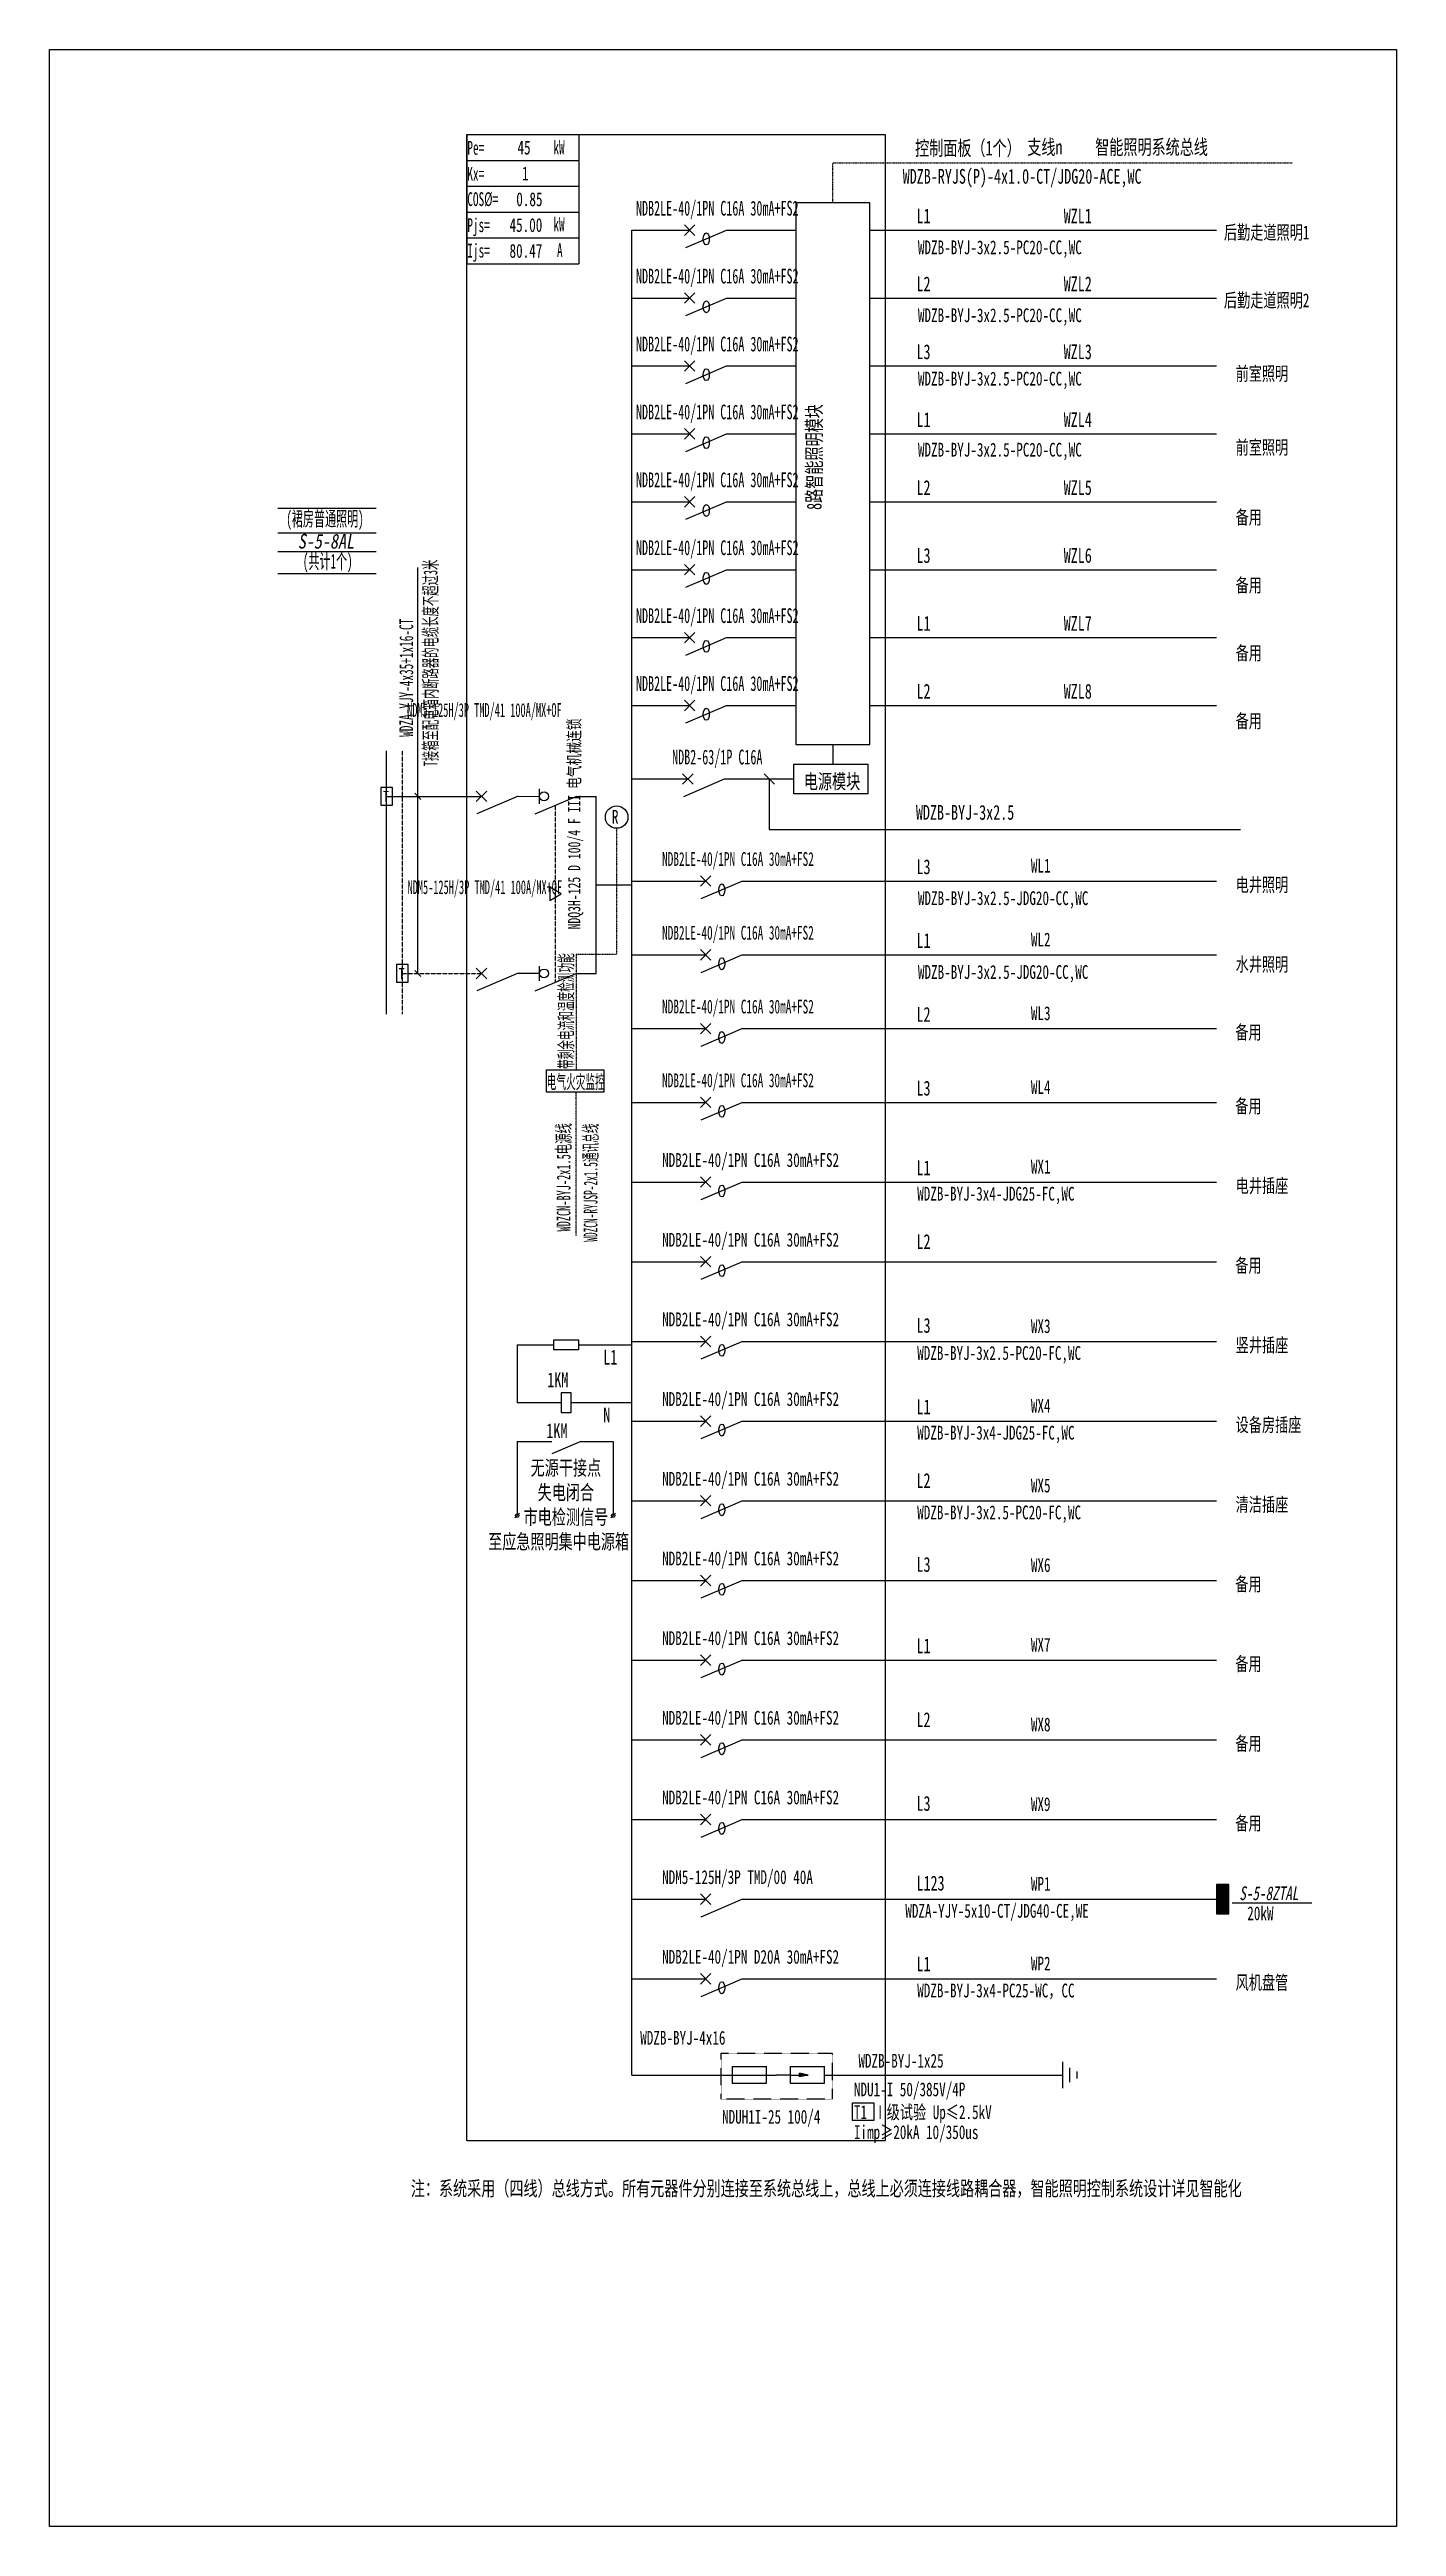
# Model space of a CAD drawing. Extents: x 241218 to 242714, y 287778 to 290529.
import ezdxf
from ezdxf.enums import TextEntityAlignment as Align

# ---------------------------------------------------------------- set-up
doc = ezdxf.new("R2010")
doc.units = 0
doc.header["$MEASUREMENT"] = 0
for name, pattern in [('DASH', [0.35, 0.25, -0.1]), ('DASHDOT', [1, 0.5, -0.25, 0, -0.25]), ('DASHDOT2', [0.5, 0.25, -0.125, 0, -0.125]), ('DASHDOTX2', [2, 1, -0.5, 0, -0.5]), ('DASHED', [0.75, 0.5, -0.25]), ('DASHED2', [0.375, 0.25, -0.125])]:
    doc.linetypes.add(name, pattern=pattern)
for name, color, linetype in [('D_E_Eqpm(强电设备)', 100, 'Continuous'), ('D_E_Eqpm（强电设备）', 100, 'Continuous'), ('D_E_Text(强电文字)', 51, 'Continuous'), ('D_E_Text（强电文字）', 51, 'Continuous'), ('D_E_Tray（强电普通桥架）', 51, 'Continuous'), ('D_E_Wire(强电线缆)', 10, 'Continuous'), ('D_E_WireEm（强电应急照明线缆）', 10, 'DASHED'), ('D_E_Wire（强电线缆）', 10, 'Continuous'), ('D_El_Eqpm（弱电设备）', 100, 'Continuous'), ('D_El_Text（弱电文字）', 51, 'Continuous'), ('DQ-漏电火灾', 80, 'Continuous'), ('DQ_Eqpm', 100, 'Continuous'), ('E_E_Eqpm（强电设备）', 100, 'Continuous'), ('E_E_Wire（强电线缆）', 10, 'Continuous'), ('FL04GGFW_E72-配电箱系统图-塔楼部分$0$D_E_Text（强电文字）', 51, 'Continuous'), ('FL09U293_E72-地下室配电箱系统图$0$D_E_Eqpm（强电设备）', 100, 'Continuous'), ('系统图', 220, 'Continuous')]:
    doc.layers.add(name, color=color, linetype=linetype)
doc.styles.add('FL04GGFW_E72-配电箱系统图-塔楼部分$0$电气', font='', dxfattribs={"width": 0.7})
doc.styles.add('电气', font='', dxfattribs={"width": 0.7})
doc.styles.add('电气箱', font='simhei.ttf', dxfattribs={"width": 0.8, "oblique": 10})
doc.styles.get('FL04GGFW_E72-配电箱系统图-塔楼部分$0$电气').set_extended_font_data('SimSun')
doc.styles.get('电气').set_extended_font_data('SimSun')

msp = doc.modelspace()

# ---------------------------------------------------------------- hatches: boundary and pattern name
at = {"layer": 'D_E_Eqpm（强电设备）'}
msp.add_hatch(color=51, dxfattribs=at).paths.add_polyline_path([(242514.6, 288491.5), (242528.3, 288491.5), (242528.3, 288458.7), (242514.6, 288458.7)])

# ---------------------------------------------------------------- linework, layer by layer
at = {"linetype": 'DASHED'}
for p, q in [((241681.7, 290434.5), (242146.6, 290434.5)), ((241681.7, 288206.8), (241681.7, 290434.5)), ((242146.6, 290434.5), (242146.6, 288206.8)), ((242146.6, 288206.8), (241681.7, 288206.8))]:
    msp.add_line(p, q, dxfattribs=at)
for p, q in [((241471.5, 290019.8), (241580.8, 290019.8)), ((241471.5, 289992.2), (241580.8, 289992.2)), ((241471.5, 289971.7), (241580.8, 289971.7)), ((241471.5, 289947), (241580.8, 289947))]:
    msp.add_line(p, q)
at = {"linetype": 'DASHED2'}
for p, q in [((241964.3, 288303.9, 0), (242087.7, 288303.9, 0)), ((241964.3, 288253.1, 0), (241964.3, 288303.9, 0)), ((242087.7, 288303.9, 0), (242087.7, 288253.1, 0)), ((242087.7, 288253.1, 0), (241964.3, 288253.1, 0))]:
    msp.add_line(p, q, dxfattribs=at)
at = {"layer": 'D_E_Eqpm(强电设备)'}
for p, q in [((241692.1, 289693.9), (241703.7, 289705.5)), ((241703.7, 289693.9), (241692.1, 289705.5)), ((241692.1, 289497.2), (241703.7, 289508.8)), ((241703.7, 289497.2), (241692.1, 289508.8)), ((241976.4, 288289.1, 0), (242014.8, 288289.1, 0)), ((241976.4, 288289.1, 0), (241976.4, 288270.6, 0)), ((242014.7, 288270.6, 0), (242014.7, 288289.1, 0)), ((242040.9, 288289.1, 0), (242079.3, 288289.1, 0)), ((242040.9, 288289.1, 0), (242040.9, 288270.6, 0)), ((242060.8, 288279.8, 0), (242051.2, 288281.8, 0)), ((242051.2, 288277.9, 0), (242051.2, 288281.8, 0)), ((242079.2, 288270.6, 0), (242079.2, 288289.1, 0)), ((241976.4, 288270.6, 0), (242014.7, 288270.6, 0)), ((242040.9, 288279.8, 0), (242025.4, 288279.8, 0)), ((242040.9, 288279.8, 0), (242060.8, 288279.8, 0)), ((242040.9, 288270.6, 0), (242079.2, 288270.6, 0)), ((242060.8, 288279.8, 0), (242051.2, 288277.9, 0))]:
    msp.add_line(p, q, dxfattribs=at)
msp.add_solid([(242051.2, 288277.9, 0), (242060.8, 288279.8, 0), (242051.2, 288281.8, 0)], dxfattribs=at)
at = {"layer": 'D_E_Eqpm（强电设备）'}
for p, q in [((242129.2, 290358.9), (242047.3, 290358.9)), ((242047.3, 290358.9), (242047.3, 289757.2)), ((242129.2, 289757.2), (242129.2, 290358.9)), ((242047.3, 289757.2), (242129.2, 289757.2)), ((242045.1, 289735.4), (242127.1, 289735.4)), ((242045.1, 289702.6), (242045.1, 289735.4)), ((242127.1, 289735.4), (242127.1, 289702.6)), ((241803.4, 289699.7), (241757.2, 289679.8)), ((241762.5, 289691.5), (241762.5, 289707.9)), ((242127.1, 289702.6), (242045.1, 289702.6)), ((241941.3, 289599.9), (241952.9, 289611.5)), ((241952.9, 289599.9), (241941.3, 289611.5)), ((241988, 289605.7), (241941.8, 289585.8)), ((241786.6, 289591.4), (241774, 289598.7)), ((241774, 289598.7), (241774, 289584.1)), ((241774, 289584.1), (241786.6, 289591.4)), ((241941.3, 289517.9), (241952.9, 289529.5)), ((241952.9, 289517.9), (241941.3, 289529.5)), ((241988, 289523.7), (241941.8, 289503.9)), ((241803.4, 289503), (241757.2, 289483.2)), ((241762.5, 289494.8), (241762.5, 289511.2)), ((241941.3, 289436), (241952.9, 289447.6)), ((241952.9, 289436), (241941.3, 289447.6)), ((241988, 289441.8), (241941.8, 289422)), ((241941.3, 289354.1), (241952.9, 289365.6)), ((241952.9, 289354.1), (241941.3, 289365.6)), ((241988, 289359.8), (241941.8, 289340)), ((241941.3, 289265.6), (241952.9, 289277.2)), ((241952.9, 289265.6), (241941.3, 289277.2)), ((241988, 289271.4), (241941.8, 289251.5)), ((241941.3, 289177.1), (241952.9, 289188.7)), ((241952.9, 289177.1), (241941.3, 289188.7)), ((241988, 289182.9), (241941.8, 289163.1)), ((241778.4, 289096.2), (241805.7, 289096.2)), ((241778.4, 289085.2), (241778.4, 289096.2)), ((241805.7, 289085.2), (241778.4, 289085.2)), ((241805.7, 289096.2), (241805.7, 289085.2)), ((241941.3, 289088.6), (241952.9, 289100.2)), ((241952.9, 289088.6), (241941.3, 289100.2)), ((241988, 289094.4), (241941.8, 289074.6)), ((241797.5, 289037.3), (241786.6, 289037.3)), ((241786.6, 289037.3), (241786.6, 289015.5)), ((241797.5, 289015.5), (241797.5, 289037.3)), ((241786.6, 289015.5), (241797.5, 289015.5)), ((241941.3, 289000.1), (241952.9, 289011.7)), ((241952.9, 289000.1), (241941.3, 289011.7)), ((241988, 289005.9), (241941.8, 288986.1)), ((241808.2, 288983.4), (241775.9, 288969.5)), ((241941.3, 288911.7, 0), (241952.9, 288923.3, 0)), ((241952.9, 288911.7, 0), (241941.3, 288923.3, 0)), ((241988, 288917.5, 0), (241941.8, 288897.6, 0)), ((241734.9, 288898.4), (241740.2, 288903.6)), ((241841.7, 288898.4), (241846.9, 288903.6)), ((241941.3, 288823.2, 0), (241952.9, 288834.8, 0)), ((241952.9, 288823.2, 0), (241941.3, 288834.8, 0)), ((241988, 288829, 0), (241941.8, 288809.2, 0)), ((241941.3, 288734.7, 0), (241952.9, 288746.3, 0)), ((241952.9, 288734.7, 0), (241941.3, 288746.3, 0)), ((241988, 288740.5, 0), (241941.8, 288720.7, 0)), ((241941.3, 288646.2, 0), (241952.9, 288657.8, 0)), ((241952.9, 288646.2, 0), (241941.3, 288657.8, 0)), ((241988, 288652, 0), (241941.8, 288632.2, 0)), ((241941.3, 288557.8, 0), (241952.9, 288569.3, 0)), ((241952.9, 288557.8, 0), (241941.3, 288569.3, 0)), ((241988, 288563.5, 0), (241941.8, 288543.7, 0)), ((241941.3, 288469.3, 0), (241952.9, 288480.9, 0)), ((241952.9, 288469.3, 0), (241941.3, 288480.9, 0)), ((241988, 288475.1, 0), (241941.8, 288455.2, 0)), ((241941.3, 288380.8, 0), (241952.9, 288392.4, 0)), ((241952.9, 288380.8, 0), (241941.3, 288392.4, 0)), ((241988, 288386.6, 0), (241941.8, 288366.8, 0))]:
    msp.add_line(p, q, dxfattribs=at)
at = {"layer": 'D_E_Eqpm（强电设备）', "linetype": 'DASH'}
msp.add_line((241780.3, 289493.1), (241780.3, 289689.8), dxfattribs=at)
at = {"layer": 'D_E_Eqpm（强电设备）', "elevation": 0}
msp.add_lwpolyline([(242528.3, 288458.7), (242528.3, 288491.5), (242514.6, 288491.5), (242514.6, 288458.7)], close=True, dxfattribs=at)
at = {"layer": 'D_E_Eqpm（强电设备）'}
for centre, radius in [((241767.4, 289699.7), 4.98), ((241767.4, 289503), 4.98), ((241737.5, 288901), 1.96), ((241844.3, 288901), 1.96)]:
    msp.add_circle(centre, radius, dxfattribs=at)
for centre in [(241947.7, 290318.7), (241947.7, 290243.3), (241947.7, 290167.9), (241947.7, 290092.5), (241947.7, 290017.1), (241947.7, 289941.7), (241947.7, 289866.3), (241947.7, 289790.9), (241964.9, 289595.8), (241964.9, 289513.8), (241964.9, 289431.9), (241964.9, 289349.9), (241964.9, 289261.5), (241964.9, 289173), (241964.9, 289084.5), (241964.9, 288996), (241964.9, 288907.5, 0), (241964.9, 288819.1, 0), (241964.9, 288730.6, 0), (241964.9, 288642.1, 0), (241964.9, 288553.6, 0), (241964.9, 288376.7, 0)]:
    msp.add_ellipse(centre, major_axis=(0, 6.6), ratio=0.500475, dxfattribs=at)
at = {"layer": 'D_E_Text(强电文字)', "color": 51}
for p, q in [((241627.2, 289503), (241627.2, 289953.7)), ((241623.8, 289703.1), (241630.6, 289696.3)), ((241623.8, 289506.4), (241630.6, 289499.6))]:
    msp.add_line(p, q, dxfattribs=at)
at = {"layer": 'D_E_Text（强电文字）'}
for p, q in [((241681.7, 290434.5), (241806, 290434.5)), ((241681.7, 290434.5), (241681.7, 290291.1)), ((241806, 290434.5), (241806, 290291.1)), ((241681.7, 290405.8), (241806, 290405.8)), ((241681.7, 290377.1), (241806, 290377.1)), ((241681.7, 290348.5), (241806, 290348.5)), ((241681.7, 290319.8), (241806, 290319.8)), ((241681.7, 290291.1), (241806, 290291.1)), ((242620.3, 288470.8, 0), (242531.9, 288470.8, 0)), ((242110, 288248.8, 0), (242133.8, 288248.8, 0)), ((242110, 288229.3, 0), (242110, 288248.8, 0)), ((242133.8, 288229.3, 0), (242110, 288229.3, 0)), ((242133.8, 288248.8, 0), (242133.8, 288229.3, 0))]:
    msp.add_line(p, q, dxfattribs=at)
at = {"layer": 'D_E_Wire(强电线缆)'}
for p, q in [((241865.1, 288279.8, 0), (241865.1, 290328.4)), ((241592.5, 289457.9), (241592.5, 289750.2)), ((241592.5, 289699.7), (241697.9, 289699.7))]:
    msp.add_line(p, q, dxfattribs=at)
at = {"layer": 'D_E_Wire(强电线缆)', "color": 10}
for p, q in [((241865.1, 290328.4), (241929.3, 290328.4)), ((241970.3, 290328.4), (242047.3, 290328.4)), ((242129.2, 290328.4), (242514.6, 290328.4)), ((241865.1, 290253), (241929.3, 290253)), ((241970.3, 290253), (242047.3, 290253)), ((242129.2, 290253), (242514.6, 290253)), ((241865.1, 290177.6), (241929.3, 290177.6)), ((241970.3, 290177.6), (242047.3, 290177.6)), ((242129.2, 290177.6), (242514.6, 290177.6)), ((241865.1, 290102.2), (241929.3, 290102.2)), ((241970.3, 290102.2), (242047.3, 290102.2)), ((242129.2, 290102.2), (242514.6, 290102.2)), ((241865.1, 290026.8), (241929.3, 290026.8)), ((241970.3, 290026.8), (242047.3, 290026.8)), ((242129.2, 290026.8), (242514.6, 290026.8)), ((241865.1, 289951.4), (241929.3, 289951.4)), ((241970.3, 289951.4), (242047.3, 289951.4)), ((242129.2, 289951.4), (242514.6, 289951.4)), ((241865.1, 289876), (241929.3, 289876)), ((241970.3, 289876), (242047.3, 289876)), ((242129.2, 289876), (242514.6, 289876)), ((241865.1, 289800.6), (241929.3, 289800.6)), ((241970.3, 289800.6), (242047.3, 289800.6)), ((242129.2, 289800.6), (242514.6, 289800.6)), ((241865.1, 289719), (241927.2, 289719)), ((241968.1, 289719), (242045.1, 289719)), ((241988, 289359.8), (242121.8, 289359.8)), ((242121.8, 289359.8), (242514.6, 289359.8))]:
    msp.add_line(p, q, dxfattribs=at)
at = {"layer": 'D_E_Wire(强电线缆)', "linetype": 'DASH'}
for p, q in [((241610, 289457.9), (241610, 289750.2)), ((241610, 289503), (241697.9, 289503))]:
    msp.add_line(p, q, dxfattribs=at)
at = {"layer": 'D_E_WireEm（强电应急照明线缆）'}
msp.add_line((241762.5, 289503), (241738, 289503), dxfattribs=at)
at = {"layer": 'D_E_Wire（强电线缆）', "linetype": 'DASHDOT2'}
for p, q in [((242088.2, 290403.1), (242598.8, 290403.1)), ((242088.2, 290358.9), (242088.2, 290403.1))]:
    msp.add_line(p, q, dxfattribs=at)
at = {"layer": 'D_E_Wire（强电线缆）'}
for p, q in [((241738.7, 289700), (241762.5, 289699.7)), ((241803.4, 289699.7), (241825.5, 289699.7)), ((241825.5, 289503), (241825.5, 289699.7)), ((241825.5, 289601.3), (241865.1, 289601.3)), ((241865.1, 289605.7), (241947.1, 289605.7)), ((241988, 289605.7), (242514.6, 289605.7)), ((241865.1, 289523.7), (241947.1, 289523.7)), ((241988, 289523.7), (242514.6, 289523.7)), ((241803.4, 289503), (241825.5, 289503)), ((241865.1, 289441.8), (241947.1, 289441.8)), ((241988, 289441.8), (242514.6, 289441.8)), ((241865.1, 289359.8), (241947.1, 289359.8)), ((241865.1, 289271.4), (241947.1, 289271.4)), ((241988, 289271.4), (242514.6, 289271.4)), ((241865.1, 289182.9), (241947.1, 289182.9)), ((241988, 289182.9), (242514.6, 289182.9)), ((241865.1, 289094.4), (241947.1, 289094.4)), ((241988, 289094.4), (242514.6, 289094.4)), ((241865.1, 289005.9), (241947.1, 289005.9)), ((241988, 289005.9), (242514.6, 289005.9)), ((241865.1, 288917.5, 0), (241947.1, 288917.5, 0)), ((241988, 288917.5, 0), (242514.6, 288917.5, 0)), ((241865.1, 288829, 0), (241947.1, 288829, 0)), ((241988, 288829, 0), (242514.6, 288829, 0)), ((241865.1, 288740.5, 0), (241947.1, 288740.5, 0)), ((241988, 288740.5, 0), (242514.6, 288740.5, 0)), ((241865.1, 288652, 0), (241947.1, 288652, 0)), ((241988, 288652, 0), (242514.6, 288652, 0)), ((241865.1, 288563.5, 0), (241947.1, 288563.5, 0)), ((241988, 288563.5, 0), (242514.6, 288563.5, 0)), ((241865.1, 288475.1, 0), (241947.1, 288475.1, 0)), ((241988, 288475.1, 0), (242514.6, 288475.1, 0)), ((241865.1, 288386.6, 0), (241947.1, 288386.6, 0)), ((241988, 288386.6, 0), (242514.6, 288386.6, 0)), ((242343.7, 288265.3, 0), (242343.7, 288294.5, 0)), ((242351.6, 288271.9, 0), (242351.6, 288287.8, 0)), ((242359.6, 288275.9, 0), (242359.6, 288283.8, 0)), ((241865.1, 288279.8, 0), (242025.4, 288279.8, 0)), ((242079.2, 288279.8, 0), (242343.7, 288279.8, 0))]:
    msp.add_line(p, q, dxfattribs=at)
at = {"layer": 'D_E_Wire（强电线缆）', "ltscale": 3.5}
for p, q in [((241737.5, 289090.7), (241778.4, 289090.7)), ((241737.5, 289090.7), (241737.5, 289026.4)), ((241805.7, 289090.7), (241865.1, 289090.7)), ((241786.6, 289026.4), (241737.5, 289026.4)), ((241865.1, 289026.4), (241797.5, 289026.4)), ((241737.5, 288983.4), (241775.9, 288983.4)), ((241737.5, 288983.4), (241737.5, 288903)), ((241808.2, 288983.4), (241844.3, 288983.4)), ((241844.3, 288983.4), (241844.3, 288903))]:
    msp.add_line(p, q, dxfattribs=at)
at = {"layer": 'D_El_Eqpm（弱电设备）', "color": 3}
for p, q in [((241770.1, 289396.1), (241833.9, 289396.1)), ((241770.1, 289371.1), (241770.1, 289396.1)), ((241833.9, 289396.1), (241833.9, 289371.1)), ((241833.9, 289371.1), (241770.1, 289371.1)), ((241833.9, 289371.1), (241770.1, 289371.1))]:
    msp.add_line(p, q, dxfattribs=at)
at = {"layer": 'DQ-漏电火灾', "linetype": 'DASHDOT', "ltscale": 0.5}
for p, q in [((241848.1, 289664.2), (241848.1, 289524.6)), ((241803.3, 289524.6), (241803.3, 289396.1)), ((241803.3, 289524.6), (241848.1, 289524.6)), ((241803.3, 289211.5), (241803.3, 289371.1))]:
    msp.add_line(p, q, dxfattribs=at)
at = {"layer": 'DQ-漏电火灾', "color": 3}
msp.add_circle((241848.1, 289676.7), 12.5, dxfattribs=at)
at = {"layer": 'DQ_Eqpm'}
for p, q in [((241599.1, 289709.7), (241586, 289709.7)), ((241586, 289709.7), (241586, 289690)), ((241586, 289690), (241599.1, 289690)), ((241599.1, 289690), (241599.1, 289709.7)), ((241616.5, 289513), (241603.4, 289513)), ((241603.4, 289513), (241603.4, 289493.4)), ((241603.4, 289493.4), (241616.5, 289493.4)), ((241616.5, 289493.4), (241616.5, 289513))]:
    msp.add_line(p, q, dxfattribs=at)
at = {"layer": 'E_E_Eqpm（强电设备）', "color": 100}
for p, q in [((241923.5, 290322.6), (241935.1, 290334.2)), ((241935.1, 290322.6), (241923.5, 290334.2)), ((241925.1, 290309), (241970.3, 290328.4)), ((241923.5, 290247.2), (241935.1, 290258.8)), ((241935.1, 290247.2), (241923.5, 290258.8)), ((241925.1, 290233.6), (241970.3, 290253)), ((241923.5, 290171.8), (241935.1, 290183.4)), ((241935.1, 290171.8), (241923.5, 290183.4)), ((241925.1, 290158.2), (241970.3, 290177.6)), ((241923.5, 290096.4), (241935.1, 290108)), ((241935.1, 290096.4), (241923.5, 290108)), ((241925.1, 290082.8), (241970.3, 290102.2)), ((241923.5, 290021), (241935.1, 290032.6)), ((241935.1, 290021), (241923.5, 290032.6)), ((241925.1, 290007.4), (241970.3, 290026.8)), ((241923.5, 289945.6), (241935.1, 289957.2)), ((241935.1, 289945.6), (241923.5, 289957.2)), ((241925.1, 289932), (241970.3, 289951.4)), ((241923.5, 289870.2), (241935.1, 289881.8)), ((241935.1, 289870.2), (241923.5, 289881.8)), ((241925.1, 289856.6), (241970.3, 289876)), ((241923.5, 289794.8), (241935.1, 289806.4)), ((241935.1, 289794.8), (241923.5, 289806.4)), ((241925.1, 289781.2), (241970.3, 289800.6)), ((241921.4, 289713.2), (241933, 289724.8)), ((241933, 289713.2), (241921.4, 289724.8)), ((241922.9, 289699.7), (241968.1, 289719))]:
    msp.add_line(p, q, dxfattribs=at)
at = {"layer": 'E_E_Wire（强电线缆）'}
msp.add_line((242088.2, 289757.2), (242088.2, 289735.4), dxfattribs=at)
at = {"layer": 'FL04GGFW_E72-配电箱系统图-塔楼部分$0$D_E_Text（强电文字）'}
for p, q in [((242023.5, 289713.2), (242011.9, 289724.8)), ((242017.7, 289719), (242017.7, 289662.9)), ((242017.7, 289662.9), (242541.2, 289662.9))]:
    msp.add_line(p, q, dxfattribs=at)
at = {"layer": 'FL09U293_E72-地下室配电箱系统图$0$D_E_Eqpm（强电设备）'}
for p, q in [((241738.7, 289700), (241692.6, 289680.2)), ((241738.7, 289503.3), (241692.6, 289483.6))]:
    msp.add_line(p, q, dxfattribs=at)
at = {"layer": '系统图', "ltscale": 9973.992009}
msp.add_lwpolyline([(241218, 290529), (242714.5, 290529), (242714.5, 287778.5), (241218, 287778.5)], close=True, dxfattribs=at)

# ---------------------------------------------------------------- texts
at = {"layer": 'D_E_Text(强电文字)', "style": 'FL04GGFW_E72-配电箱系统图-塔楼部分$0$电气', "width": 0.6}
for s, p in [('NDB2LE-40/1PN C16A 30mA+FS2', (241959.9, 290344.6)), ('NDB2LE-40/1PN C16A 30mA+FS2', (241959.9, 290269.2)), ('NDB2LE-40/1PN C16A 30mA+FS2', (241959.9, 290193.8)), ('NDB2LE-40/1PN C16A 30mA+FS2', (241959.9, 290118.4)), ('NDB2LE-40/1PN C16A 30mA+FS2', (241959.9, 290043)), ('NDB2LE-40/1PN C16A 30mA+FS2', (241959.9, 289967.6)), ('NDB2LE-40/1PN C16A 30mA+FS2', (241959.9, 289892.2)), ('NDB2LE-40/1PN C16A 30mA+FS2', (241959.9, 289816.8)), ('NDB2-63/1P C16A', (241959.9, 289735.2))]:
    msp.add_text(s, height=16.388, dxfattribs=at).set_placement(p, align=Align.CENTER)
at = {"layer": 'D_E_Text(强电文字)', "color": 51, "style": 'FL04GGFW_E72-配电箱系统图-塔楼部分$0$电气', "width": 0.7}
for s, p in [('L1', (242181.2, 290336)), ('L2', (242181.2, 290260.6)), ('L3', (242181.2, 290185.2)), ('L1', (242181.2, 290109.8)), ('L2', (242181.2, 290034.4)), ('L3', (242181.2, 289959)), ('L1', (242181.2, 289883.6)), ('L2', (242181.2, 289808.2)), ('L3', (242181.2, 289613.3)), ('L1', (242181.2, 289531.4)), ('L2', (242181.2, 289449.4)), ('L3', (242181.2, 289367.5)), ('L1', (242181.2, 289279)), ('L2', (242181.2, 289197.1)), ('L3', (242181.2, 289104)), ('L1', (242181.2, 289013.6)), ('L2', (242181.2, 288931.7)), ('L3', (242181.2, 288838.6)), ('L1', (242181.2, 288748.2)), ('L2', (242181.2, 288666.2)), ('L3', (242181.2, 288573.2)), ('L123', (242181.2, 288484.7, 0)), ('L1', (242181.2, 288395, 0))]:
    msp.add_text(s, height=16.39, dxfattribs=at).set_placement(p)
at = {"layer": 'D_E_Text(强电文字)', "width": 0.7}
for s, height, style, p in [('WZL1', 16.39, 'FL04GGFW_E72-配电箱系统图-塔楼部分$0$电气', (242344.8, 290336)), ('WDZB-BYJ-3x2.5-PC20-CC,WC', 15.295, 'FL04GGFW_E72-配电箱系统图-塔楼部分$0$电气', (242182.8, 290301.7)), ('WZL2', 16.39, 'FL04GGFW_E72-配电箱系统图-塔楼部分$0$电气', (242344.8, 290260.6)), ('WDZB-BYJ-3x2.5-PC20-CC,WC', 15.295, 'FL04GGFW_E72-配电箱系统图-塔楼部分$0$电气', (242182.8, 290226.3)), ('WZL3', 16.39, 'FL04GGFW_E72-配电箱系统图-塔楼部分$0$电气', (242344.8, 290185.2)), ('WDZB-BYJ-3x2.5-PC20-CC,WC', 15.295, 'FL04GGFW_E72-配电箱系统图-塔楼部分$0$电气', (242182.8, 290155.9)), ('WZL4', 16.39, 'FL04GGFW_E72-配电箱系统图-塔楼部分$0$电气', (242344.8, 290109.8)), ('WDZB-BYJ-3x2.5-PC20-CC,WC', 15.295, 'FL04GGFW_E72-配电箱系统图-塔楼部分$0$电气', (242182.8, 290077)), ('WZL5', 16.39, 'FL04GGFW_E72-配电箱系统图-塔楼部分$0$电气', (242344.8, 290034.4)), ('WZL6', 16.39, 'FL04GGFW_E72-配电箱系统图-塔楼部分$0$电气', (242344.8, 289959)), ('WZL7', 16.39, 'FL04GGFW_E72-配电箱系统图-塔楼部分$0$电气', (242344.8, 289883.6)), ('WZL8', 16.39, 'FL04GGFW_E72-配电箱系统图-塔楼部分$0$电气', (242344.8, 289808.2)), ('WDZB-BYJ-3x2.5', 16.388, 'FL04GGFW_E72-配电箱系统图-塔楼部分$0$电气', (242180.6, 289673.7)), ('WDZB-BYJ-3x2.5-JDG20-CC,WC', 15.295, 'FL04GGFW_E72-配电箱系统图-塔楼部分$0$电气', (242182.8, 289579)), ('WDZB-BYJ-3x2.5-JDG20-CC,WC', 15.295, 'FL04GGFW_E72-配电箱系统图-塔楼部分$0$电气', (242182.8, 289497)), ('WDZB-BYJ-4x16', 15.295, '电气', (241874.3, 288313.5, 0)), ('WDZB-BYJ-1x25', 15.295, '电气', (242116.7, 288288, 0)), ('T1 Ⅰ级试验 Up≤2.5kV ', 15.295, '电气', (242111.7, 288230.9, 0)), ('Iimp≥20kA 10/350us', 15.295, '电气', (242111.7, 288208.7, 0)), ('注：系统采用（四线）总线方式。所有元器件分别连接至系统总线上，总线上必须连接线路耦合器，智能照明控制系统设计详见智能化', 16.388, 'FL04GGFW_E72-配电箱系统图-塔楼部分$0$电气', (241619.4, 288145.7, 0))]:
    msp.add_text(s, height=height, dxfattribs=dict(at, style=style)).set_placement(p)
at = {"layer": 'D_E_Text(强电文字)', "color": 51, "style": '电气'}
for s, width, p in [('T接箱至配电箱内断路器的电缆长度不超过3米', 0.55, (241648.9, 289733.1)), ('WDZA-YJY-4x35+1x16-CT', 0.6, (241622, 289765.8))]:
    msp.add_text(s, height=15.295, rotation=90, dxfattribs=dict(at, width=width)).set_placement(p)
at = {"layer": 'D_E_Text(强电文字)', "color": 51, "true_color": 0xffff7f, "style": '电气', "width": 0.7}
msp.add_text('NDU1-I 50/385V/4P', height=15.295, dxfattribs=at).set_placement((242111.7, 288256.2, 0))
at = {"layer": 'D_E_Text（强电文字）', "linetype": 'Continuous', "style": '电气', "width": 0.6}
for s, p in [('Pe=', (241682.2, 290412.2)), ('kW', (241777.8, 290412.7)), ('Kx=', (241682.2, 290383.4)), ('COS%%C=', (241682.2, 290355.2)), ('kW', (241777.8, 290327.3)), ('Pjs=', (241682.2, 290326.3)), ('Ijs=', (241682.2, 290298)), ('A', (241781.8, 290298.6))]:
    msp.add_text(s, height=15.3, dxfattribs=at).set_placement(p)
at = {"layer": 'D_E_Text（强电文字）', "style": '电气'}
for s, height, width, p in [('45', 15.3, 0.7, (241737.9, 290412.5)), ('1', 15.3, 0.7, (241743, 290383.8)), (' 0.85', 15.3, 0.7, (241729.3, 290355.1)), ('后勤走道照明1', 15.3, 0.7, (242522.8, 290318.3)), ('后勤走道照明2', 15.3, 0.7, (242522.8, 290242.9)), ('前室照明', 15.3, 0.7, (242535.8, 290161.5)), ('前室照明', 15.3, 0.7, (242535.8, 290079.6)), ('备用', 15.3, 0.7, (242535.8, 290002)), ('备用', 15.3, 0.7, (242535.8, 289926.6)), ('备用', 15.3, 0.7, (242535.8, 289851.2)), ('备用', 15.3, 0.7, (242535.8, 289775.8)), ('电源模块', 16.39, 0.7, (242056.1, 289708.1)), ('NDB2LE-40/1PN C16A 30mA+FS2', 15.295, 0.6, (241898.6, 289622.5)), ('WL1', 15.3, 0.7, (242308.3, 289615.1)), ('电井照明', 15.3, 0.7, (242535.8, 289593.9)), ('NDB2LE-40/1PN C16A 30mA+FS2', 15.295, 0.6, (241898.6, 289540.6)), ('WL2', 15.3, 0.7, (242308.3, 289533.1)), ('水井照明', 15.3, 0.7, (242535.8, 289505.5)), ('NDB2LE-40/1PN C16A 30mA+FS2', 15.295, 0.6, (241898.6, 289458.6)), ('WL3', 15.3, 0.7, (242308.3, 289451.2)), ('备用', 15.3, 0.7, (242535.4, 289430.1)), ('NDB2LE-40/1PN C16A 30mA+FS2', 15.295, 0.6, (241898.6, 289376.7)), ('WL4', 15.3, 0.7, (242308.3, 289369.2)), ('备用', 15.3, 0.7, (242535.4, 289348.1)), ('NDB2LE-40/1PN C16A 30mA+FS2', 15.295, 0.7, (241898.6, 289288.2)), ('WX1', 15.3, 0.7, (242308.3, 289280.8)), ('电井插座', 15.3, 0.7, (242535.8, 289259.7)), ('WDZB-BYJ-3x4-JDG25-FC,WC', 15.295, 0.7, (242182, 289250.8)), ('NDB2LE-40/1PN C16A 30mA+FS2', 15.295, 0.7, (241898.6, 289199.7)), ('备用', 15.3, 0.7, (242535.4, 289171.2)), ('NDB2LE-40/1PN C16A 30mA+FS2', 15.295, 0.7, (241898.6, 289111.3)), ('WX3', 15.3, 0.7, (242308.3, 289103.8)), ('WDZB-BYJ-3x2.5-PC20-FC,WC', 15.295, 0.7, (242182, 289073.9)), ('竖井插座', 15.3, 0.7, (242535.8, 289082.7)), ('NDB2LE-40/1PN C16A 30mA+FS2', 15.295, 0.7, (241898.6, 289022.8)), ('WX4', 15.3, 0.7, (242308.3, 289015.3)), ('WDZB-BYJ-3x4-JDG25-FC,WC', 15.295, 0.7, (242182, 288985.4)), ('设备房插座', 15.3, 0.7, (242535.8, 288994.2)), ('NDB2LE-40/1PN C16A 30mA+FS2', 15.295, 0.7, (241898.6, 288934.3, 0)), ('WX5', 15.3, 0.7, (242308.3, 288926.8)), ('清洁插座', 15.3, 0.7, (242535.8, 288905.7, 0)), ('WDZB-BYJ-3x2.5-PC20-FC,WC', 15.295, 0.7, (242182, 288896.9, 0)), ('NDB2LE-40/1PN C16A 30mA+FS2', 15.295, 0.7, (241898.6, 288845.8, 0)), ('WX6', 15.3, 0.7, (242308.3, 288838.4)), ('备用', 15.3, 0.7, (242535.4, 288817.3, 0)), ('NDB2LE-40/1PN C16A 30mA+FS2', 15.295, 0.7, (241898.6, 288757.3, 0)), ('WX7', 15.3, 0.7, (242308.3, 288749.9)), ('备用', 15.3, 0.7, (242535.4, 288728.8, 0)), ('NDB2LE-40/1PN C16A 30mA+FS2', 15.295, 0.7, (241898.6, 288668.9, 0)), ('WX8', 15.3, 0.7, (242308.3, 288661.4)), ('备用', 15.3, 0.7, (242535.4, 288640.3, 0)), ('NDB2LE-40/1PN C16A 30mA+FS2', 15.295, 0.7, (241898.6, 288580.4, 0)), ('WX9', 15.3, 0.7, (242308.3, 288572.9)), ('备用', 15.3, 0.7, (242535.4, 288551.8, 0)), ('NDM5-125H/3P TMD/00 40A', 15.295, 0.7, (241898.6, 288491.9, 0)), ('WP1', 15.3, 0.7, (242308.3, 288484.5, 0)), ('WDZA-YJY-5x10-CT/JDG40-CE,WE', 15.295, 0.7, (242168.8, 288454.5, 0)), ('20kW', 15.3, 0.7, (242548.7, 288451.7, 0)), ('NDB2LE-40/1PN D20A 30mA+FS2', 15.295, 0.7, (241898.6, 288403.4, 0)), ('WP2', 15.3, 0.7, (242308.3, 288396, 0)), ('风机盘管', 15.3, 0.7, (242535.8, 288374.9, 0)), ('WDZB-BYJ-3x4-PC25-WC，CC', 15.295, 0.7, (242182, 288366, 0))]:
    msp.add_text(s, height=height, dxfattribs=dict(at, width=width)).set_placement(p)
at = {"layer": 'D_E_Text（强电文字）', "color": 200, "style": '电气', "width": 0.7}
for s, p in [('45.00', (241729.1, 290326.5)), ('80.47', (241729.1, 290297.8))]:
    msp.add_text(s, height=15.3, dxfattribs=at).set_placement(p)
at = {"layer": 'D_E_Text（强电文字）', "style": '电气'}
for s, height, width, p in [('(裙房普通照明)', 16.39, 0.55, (241524.1, 290007.1)), ('(共计1个)', 16.39, 0.55, (241527.1, 289959.8)), ('NDM5-125H/3P TMD/41 100A/MX+OF', 15.295, 0.55, (241701.2, 289794.3)), ('NDM5-125H/3P TMD/41 100A/MX+OF', 15.295, 0.55, (241701.6, 289597.6)), ('电气火灾监控', 15.3, 0.5, (241802.6, 289383))]:
    msp.add_text(s, height=height, dxfattribs=dict(at, width=width)).set_placement(p, align=Align.MIDDLE)
at = {"layer": 'D_E_Text（强电文字）', "style": '电气箱', "oblique": 10, "width": 0.8}
msp.add_text('S-5-8AL', height=16.39, dxfattribs=at).set_placement((241525.1, 289983), align=Align.MIDDLE)
at = {"layer": 'D_E_Text（强电文字）', "style": '电气', "width": 0.7}
msp.add_text('NDQ3H-125 D 100/4 F III 电气机械连锁', height=13.656, rotation=90, dxfattribs=at).set_placement((241807.7, 289551.9))
at = {"layer": 'D_E_Text（强电文字）', "color": 51, "style": '电气', "width": 0.7}
for s, height, p in [('L1', 16.39, (241833.2, 289068.8)), ('1KM', 16.39, (241771, 289043.6)), ('1KM', 16.39, (241770, 288987)), ('N', 16.4, (241833.2, 289004.6))]:
    msp.add_text(s, height=height, dxfattribs=at).set_placement(p)
for s, p in [('无源干接点', (241791.7, 288954.1)), ('失电闭合', (241791.7, 288926.8)), ('市电检测信号', (241791.7, 288899.5)), ('至应急照明集中电源箱', (241783.6, 288872.2))]:
    msp.add_text(s, height=16.39, dxfattribs=at).set_placement(p, align=Align.MIDDLE_CENTER)
at = {"layer": 'D_E_Text（强电文字）', "color": 51, "true_color": 0xffff7f, "style": '电气', "width": 0.7}
msp.add_text('NDUH1I-25 100/4', height=15.295, dxfattribs=at).set_placement((241965.2, 288225.8, 0))
at = {"layer": 'D_E_Tray（强电普通桥架）', "linetype": 'DASHDOTX2', "style": '电气箱', "oblique": 10, "width": 0.7}
msp.add_text('S-5-8ZTAL', height=15.3, dxfattribs=at).set_placement((242539.9, 288474, 0))
at = {"layer": 'D_El_Text（弱电文字）', "color": 1, "style": '电气', "width": 0.5}
msp.add_text('带剩余电流和温度检测功能', height=15.295, rotation=90, dxfattribs=at).set_placement((241799.5, 289397))
at = {"layer": 'D_El_Text（弱电文字）', "style": '电气'}
for s, width, p in [('WDZCN-BYJ-2x1.5电源线', 0.55, (241796.8, 289216.5)), ('WDZCN-RYJSP-2x1.5通讯总线', 0.5, (241826.8, 289205.1))]:
    msp.add_text(s, height=15.295, rotation=90, dxfattribs=dict(at, width=width)).set_placement(p)
at = {"layer": 'DQ-漏电火灾', "color": 50, "style": '电气', "width": 0.7}
msp.add_text('R', height=15.3, dxfattribs=at).set_placement((241842.8, 289669.3))
at = {"layer": 'DQ_Eqpm', "color": 51, "style": '电气', "width": 0.8}
for p in [(241588.5, 289693.7), (241606, 289497)]:
    msp.add_text('T', height=12, dxfattribs=at).set_placement(p)
at = {"layer": 'FL04GGFW_E72-配电箱系统图-塔楼部分$0$D_E_Text（强电文字）', "style": 'FL04GGFW_E72-配电箱系统图-塔楼部分$0$电气', "width": 0.7}
for s, height, p in [('控制面板（1个）', 16.39, (242179.7, 290411.4)), ('支线n', 16.39, (242304.3, 290412.5)), ('智能照明系统总线', 16.39, (242379.8, 290412.5)), ('WDZB-RYJS(P)-4x1.0-CT/JDG20-ACE,WC', 16.388, (242165.9, 290380))]:
    msp.add_text(s, height=height, dxfattribs=at).set_placement(p)
msp.add_text('8路智能照明模块', height=16.39, rotation=90, dxfattribs=at).set_placement((242075.7, 290017.8))

doc.saveas('drawing.dxf')
